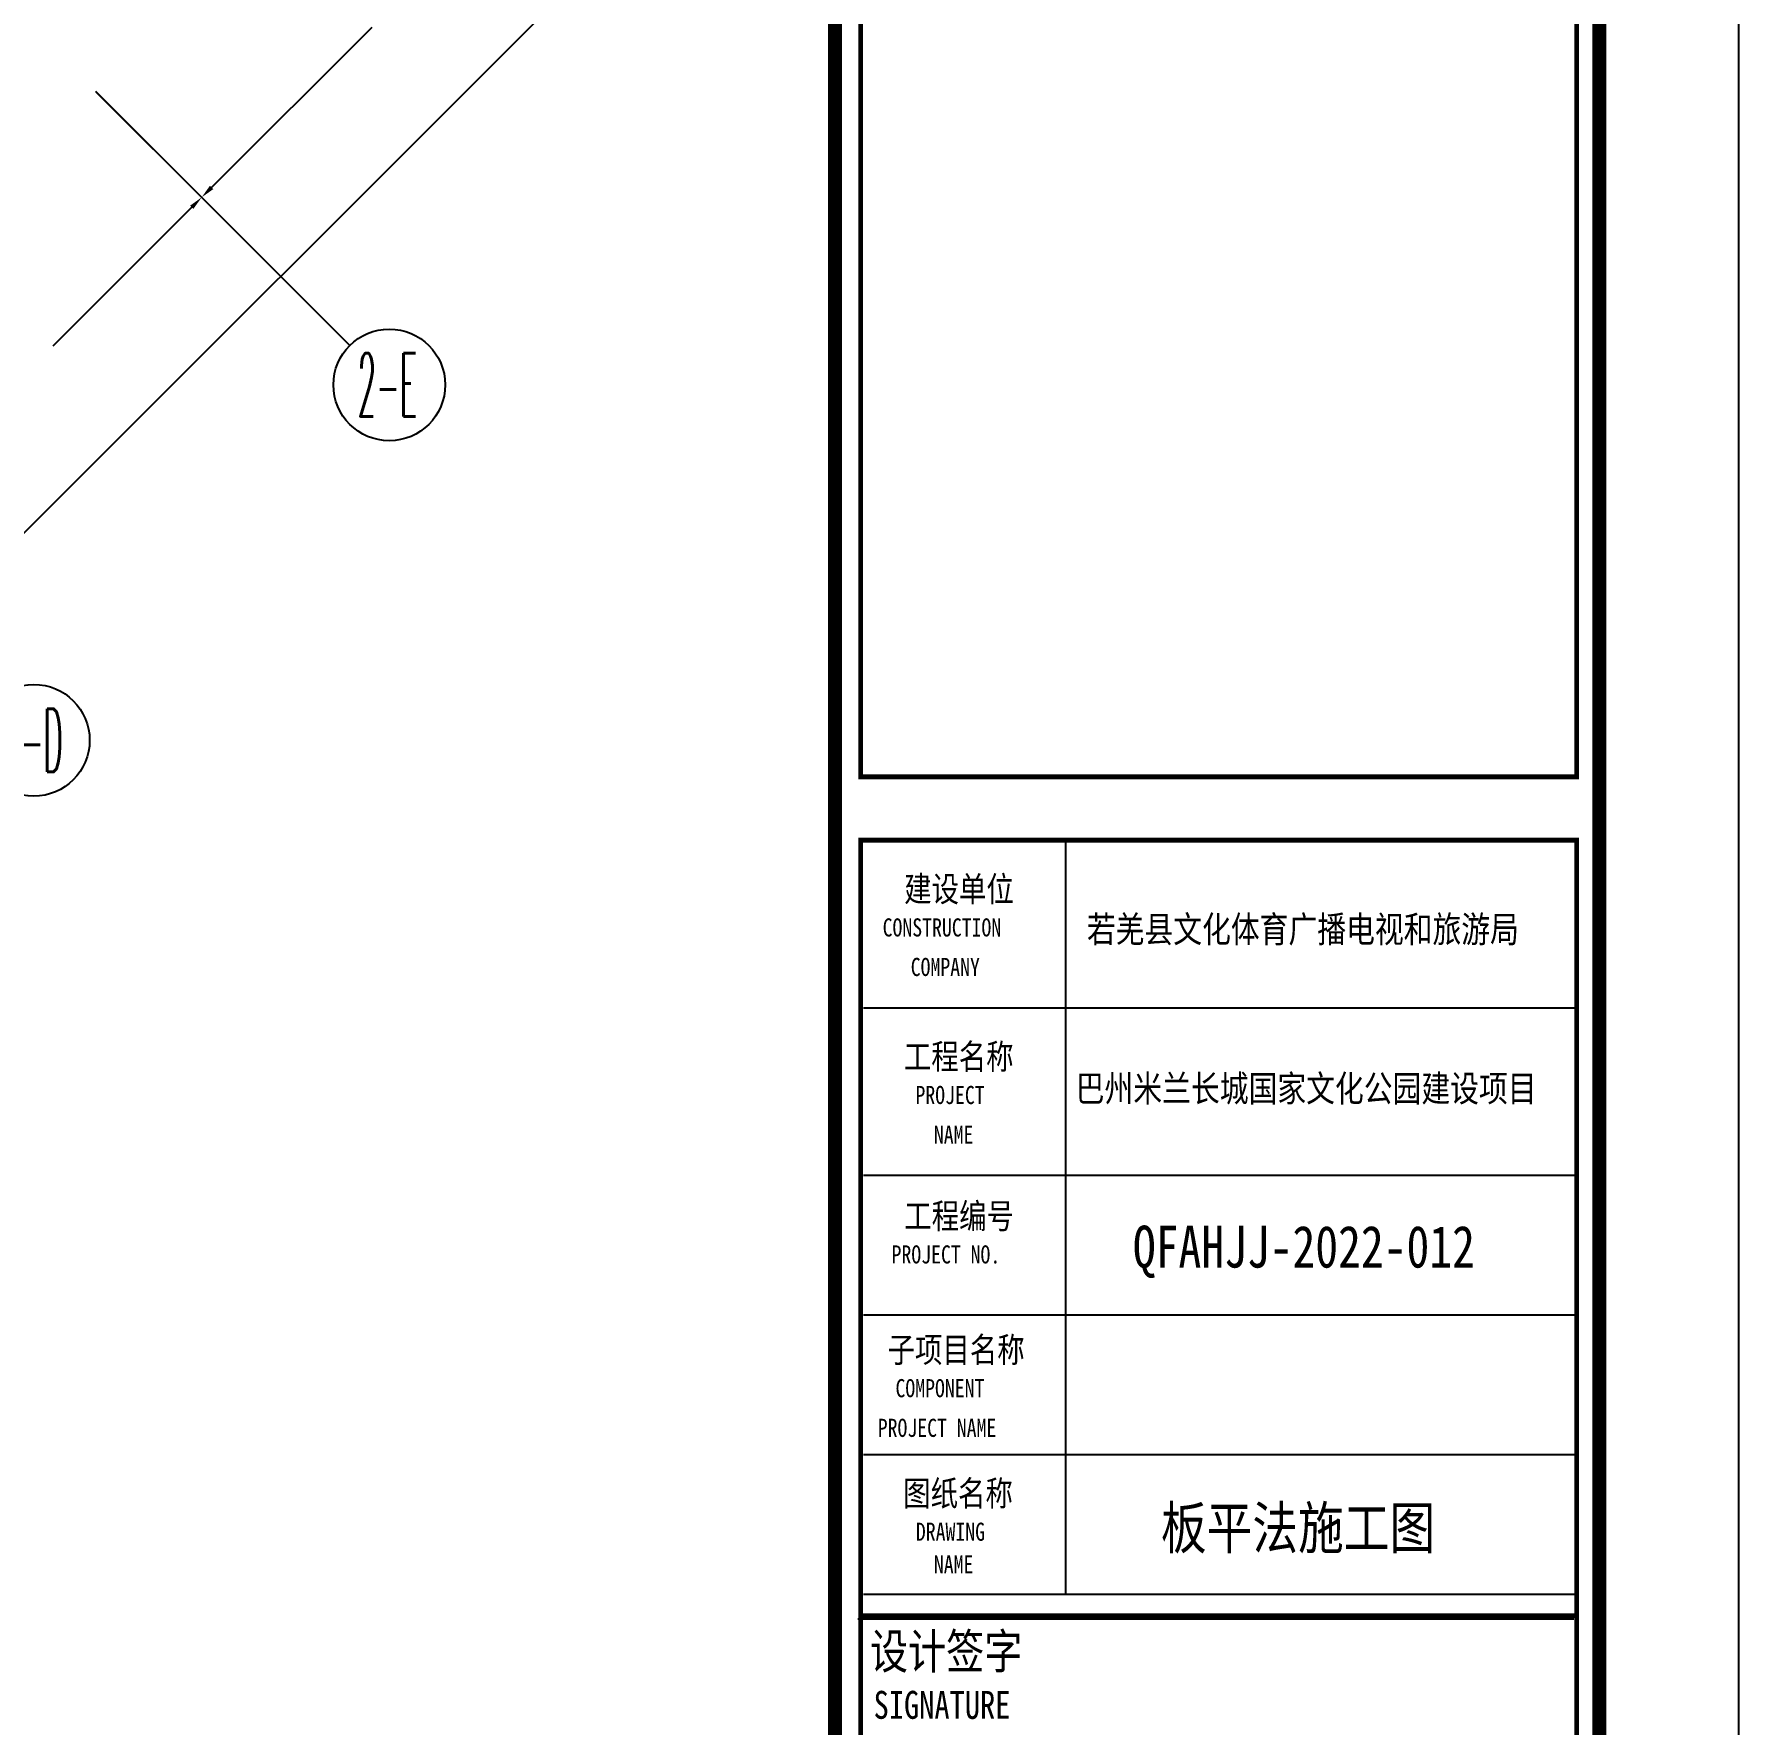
# Model space of a CAD drawing. Header units: inches. Extents: x 18712 to 314639, y 0 to 420500.
# Drawn here: x 125405 to 137612, y 12203 to 24313 of the extents above; entities that cross this region are included whole.
import ezdxf
from ezdxf.enums import TextEntityAlignment as Align

# ---------------------------------------------------------------- set-up
doc = ezdxf.new("R2010")
doc.units = ezdxf.units.IN
doc.header["$LTSCALE"] = 1000
doc.header["$MEASUREMENT"] = 0
doc.layers.get('0').update_dxf_attribs({"true_color": 0xffffff})
for name, color, linetype, true_color in [('AXIS_TEXT', 7, 'Continuous', 0xffffff), ('DIM', 3, 'Continuous', 0x00ff00), ('TK', 7, 'Continuous', 0xffffff), ('TK-TEXT', 4, 'Continuous', 0x00ffff), ('ZG-图名', 1, 'Continuous', 0xff0000), ('ZG-图框层', 4, 'Continuous', 0x00ffff)]:
    doc.layers.add(name, color=color, linetype=linetype, true_color=true_color)
doc.styles.add('-宋体', font='simsun.ttc', dxfattribs={"height": 0.2, "bigfont": 'gbcbig.shx'})
doc.styles.add('_TCH_AXIS', font='txt.shx', dxfattribs={"height": 0.2, "bigfont": 'GBCBIG.shx'})
doc.dimstyles.new('TSSD_100_100$0', dxfattribs={"dimtxt": 300, "dimasz": 100, "dimexe": 100, "dimexo": 250, "dimgap": 100, "dimtad": 1, "dimdec": 0, "dimzin": 0, "dimdsep": 46, "dimtxsty": 'Standard', "dimcen": 0, "dimclrd": 256, "dimclre": 256, "dimclrt": 7, "dimadec": 0, "dimazin": 0, "dimtfac": 1, "dimtdec": 4, "dimtix": 1, "dimtmove": 2, "dimatfit": 3, "dimfxl": 1, "dimtolj": 1, "dimtzin": 0, "dimarcsym": 0})

# ---------------------------------------------------------------- blocks, each defined once
blk = doc.blocks.new('*D1056')
at = {"layer": 'Defpoints', "color": 0, "transparency": 16777216}
for p in [(125671, 24078), (126605, 23144), (123126, 21532)]:
    blk.add_point(p, dxfattribs=at)
at = {"layer": 'DIM', "lineweight": -2, "transparency": 16777216}
for p, q in [((125848, 23901), (126676, 23074)), ((126534, 23074), (125540, 22079)), ((123303, 21356), (124130, 20528)), ((124130, 20669), (124692, 21231))]:
    blk.add_line(p, q, dxfattribs=at)
at = {"layer": 'DIM', "transparency": 16777216}
for points in [[(126546, 23062), (126523, 23085), (126605, 23144)], [(124118, 20681), (124142, 20658), (124059, 20599)]]:
    blk.add_solid(points, dxfattribs=at)
at = {"layer": 'DIM', "color": 7, "true_color": 0xffffff, "transparency": 16777216, "insert": (124982, 21790), "char_height": 300, "attachment_point": 5, "rotation": 45}
blk.add_mtext('\\A1;3600', dxfattribs=at)
blk = doc.blocks.new('*D1057')
at = {"layer": 'Defpoints', "color": 0, "transparency": 16777216}
for p in [(129278, 27684), (130211, 26751), (125671, 24078)]:
    blk.add_point(p, dxfattribs=at)
at = {"layer": 'DIM', "lineweight": -2, "transparency": 16777216}
for p, q in [((129454, 27508), (130282, 26680)), ((130141, 26680), (128602, 25142)), ((126676, 23215), (127825, 24364)), ((125848, 23901), (126676, 23074))]:
    blk.add_line(p, q, dxfattribs=at)
at = {"layer": 'DIM', "transparency": 16777216}
for points in [[(130152, 26668), (130129, 26692), (130211, 26751)], [(126664, 23227), (126688, 23203), (126605, 23144)]]:
    blk.add_solid(points, dxfattribs=at)
at = {"layer": 'DIM', "color": 7, "true_color": 0xffffff, "transparency": 16777216, "insert": (128079, 24887), "char_height": 300, "attachment_point": 5, "rotation": 45}
blk.add_mtext('\\A1;5100', dxfattribs=at)
blk = doc.blocks.new('*D1058')
at = {"layer": 'Defpoints', "color": 0, "transparency": 16777216}
for p in [(129278, 27684), (130777, 26185), (114640, 13047)]:
    blk.add_point(p, dxfattribs=at)
at = {"layer": 'DIM', "lineweight": -2, "transparency": 16777216}
for p, q in [((129454, 27508), (130848, 26114)), ((130706, 26114), (123701, 19109)), ((116211, 11619), (122675, 18083)), ((114817, 12870), (116211, 11477))]:
    blk.add_line(p, q, dxfattribs=at)
at = {"layer": 'DIM', "transparency": 16777216}
for points in [[(130718, 26102), (130694, 26126), (130777, 26185)], [(116199, 11630), (116222, 11607), (116140, 11548)]]:
    blk.add_solid(points, dxfattribs=at)
at = {"layer": 'DIM', "color": 7, "true_color": 0xffffff, "transparency": 16777216, "insert": (123054, 18730), "char_height": 300, "attachment_point": 5, "rotation": 45}
blk.add_mtext('\\A1;20700', dxfattribs=at)
blk = doc.blocks.new('_AXISO')
at = {"lineweight": -3}
blk.add_circle((0, 0), 0.5, dxfattribs=at)
blk = doc.blocks.new('DAnoyomous23375')
at = {"layer": 'TK', "style": '-宋体', "width": 0.8}
for s, height, p in [('建设单位', 180, (131635, 18100)), ('CONSTRUCTION', 130.03, (131481, 17850)), ('COMPANY', 130, (131682, 17567))]:
    blk.add_text(s, height=height, dxfattribs=at).set_placement(p)
blk = doc.blocks.new('DAnoyomous23379')
at = {"layer": 'TK', "style": '-宋体', "width": 0.8}
for s, height, p in [('工程名称', 180, (131633, 16900)), ('PROJECT', 130, (131716, 16650)), ('NAME', 130, (131848, 16366))]:
    blk.add_text(s, height=height, dxfattribs=at).set_placement(p)
blk = doc.blocks.new('DAnoyomous23382')
at = {"layer": 'TK', "style": '-宋体', "width": 0.8}
for s, height, p in [('工程编号', 180, (131636, 15758)), ('PROJECT NO.', 130, (131545, 15508))]:
    blk.add_text(s, height=height, dxfattribs=at).set_placement(p)
blk = doc.blocks.new('DAnoyomous23386')
at = {"layer": 'TK', "style": '-宋体', "width": 0.8}
for s, height, p in [('子项目名称', 180, (131516, 14800)), ('COMPONENT', 130, (131573, 14550)), ('PROJECT NAME', 130, (131446, 14266))]:
    blk.add_text(s, height=height, dxfattribs=at).set_placement(p)
blk = doc.blocks.new('DAnoyomous23390')
at = {"layer": 'TK', "style": '-宋体', "width": 0.8}
for s, height, p in [('图纸名称', 180, (131628, 13772)), ('DRAWING', 130, (131719, 13522)), ('NAME', 130, (131848, 13288))]:
    blk.add_text(s, height=height, dxfattribs=at).set_placement(p)

msp = doc.modelspace()

# ---------------------------------------------------------------- linework, layer by layer
at = {"layer": 'DIM', "lineweight": -3}
msp.add_line((125844.9, 23904.5), (127665.7, 22083.7), dxfattribs=at)
at = {"layer": 'TK', "lineweight": -3}
for p, q in [((131343.9, 18539.8), (136450.9, 18539.8)), ((132789.3, 18539.8), (132789.3, 13139.8)), ((131343.9, 17339.8), (136450.9, 17339.8)), ((132543.9, 17339.8), (136450.9, 17339.8)), ((131343.9, 16139.8), (136450.9, 16139.8)), ((131343.9, 15139.8), (136450.9, 15139.8)), ((131343.9, 15139.8), (136450.9, 15139.8)), ((131343.9, 14139.8), (136450.9, 14139.8)), ((131343.9, 14139.8), (136450.9, 14139.8)), ((131343.9, 13139.8), (136450.9, 13139.8)), ((136430.9, 12962.8), (131323.9, 12962.8))]:
    msp.add_line(p, q, dxfattribs=at)
at = {"layer": 'TK', "color": 0, "lineweight": -3}
for p, q in [((131303.9, 12962.8), (136430.9, 12962.8)), ((131323.9, 12985.5), (136450.9, 12985.5))]:
    msp.add_line(p, q, dxfattribs=at)
at = {"layer": 'TK', "lineweight": -3}
msp.add_lwpolyline([(18712.2, 84100), (18712.2, 0), (137612.2, 0), (137612.2, 84100)], close=True, dxfattribs=at)
for points, const_width in [([(21212.2, 83100), (21212.2, 1000), (136612.2, 1000), (136612.2, 83100)], 100), ([(131323.9, 75683.8), (136450.9, 75683.8), (136450.9, 18993.9), (131323.9, 18993.9)], 34.7), ([(131323.9, 18539.8), (136450.9, 18539.8), (136450.9, 1325.3), (131323.9, 1325.3)], 34.7)]:
    msp.add_lwpolyline(points, close=True, dxfattribs=dict(at, const_width=const_width))
for points, const_width in [([(131140.8, 1045.7), (131140.8, 83100)], 100), ([(131323.9, 12985.5), (136450.9, 12985.5)], 34.7)]:
    msp.add_lwpolyline(points, dxfattribs=dict(at, const_width=const_width))
msp.add_lwpolyline([(131140.8, 1045.7), (136612.2, 1045.7), (136612.2, 83100)], dxfattribs=at)
at = {"layer": 'ZG-图框层', "lineweight": -3}
msp.add_lwpolyline([(18712.2, 0), (137612.2, 0), (137612.2, 84100), (18712.2, 84100)], close=True, dxfattribs=at)
at = {"layer": 'ZG-图框层', "lineweight": -3, "const_width": 100}
msp.add_lwpolyline([(21212.2, 1000), (136612.2, 1000), (136612.2, 83100), (21212.2, 83100)], close=True, dxfattribs=at)

# ---------------------------------------------------------------- block references
at = {"layer": 'DIM'}
ref = msp.add_blockref('_AXISO', (127948.6, 21800.8), dxfattribs=dict(at, xscale=800, yscale=800))
ref.add_attrib('A', '2-E', (127722.3, 21574.6), dxfattribs={"layer": 'AXIS_TEXT', "height": 452.55, "style": '_TCH_AXIS', "width": 0.33871})
ref = msp.add_blockref('_AXISO', (125403, 19255.3), dxfattribs=dict(at, xscale=800, yscale=800))
ref.add_attrib('A', '2-D', (125176.7, 19029), dxfattribs={"layer": 'AXIS_TEXT', "height": 452.55, "style": '_TCH_AXIS', "width": 0.333333})
at = {"layer": 'TK'}
for name in ['DAnoyomous23375', 'DAnoyomous23379', 'DAnoyomous23382', 'DAnoyomous23386', 'DAnoyomous23390']:
    msp.add_blockref(name, (0, 0), dxfattribs=at)

# ---------------------------------------------------------------- texts
at = {"layer": 'TK', "style": '-宋体', "width": 0.8}
for s, height, p in [('设计签字', 250, (131389.9, 12605.6)), ('SIGNATURE', 200, (131416.4, 12246.8))]:
    msp.add_text(s, height=height, dxfattribs=at).set_placement(p)
at = {"layer": 'TK-TEXT', "style": '-宋体', "width": 0.8}
for tag, p, s in [('若羌县文化体育广播电视和旅游局', (132943.5, 17807.6), '若羌县文化体育广播电视和旅游局'), ('巴州米兰长城国家文化公园建设项目', (132863.6, 16667.2), '巴州米兰长城国家文化公园建设项目')]:
    msp.add_attdef(tag, p, s, height=189, dxfattribs=at)
msp.add_attdef('QFAHJJ-2022-012', text='QFAHJJ-2022-012', height=300, dxfattribs=at).set_placement((134497.4, 15478.7), align=Align.CENTER)
at = {"layer": 'ZG-图名', "style": '-宋体', "width": 0.8}
msp.add_attdef('板平法施工图', (133473.4, 13464.9), '板平法施工图', height=300, dxfattribs=at)

# ---------------------------------------------------------------- dimensions: what is measured, and where the dimension line sits
at = {"layer": 'DIM'}
for base, p1, p2, text, picture, middle in [((130777, 26184.9), (114640.5, 13047.2), (129277.6, 27684.3), '20700', '*D1058', (123053.6, 18730.2)), ((130211.3, 26750.6), (125671.3, 24078.1), (129277.6, 27684.3), '5100', '*D1057', (128079.1, 24887.1)), ((126605.1, 23144.3), (123125.8, 21532.5), (125671.3, 24078.1), '3600', '*D1056', (124981.5, 21789.5))]:
    dim = msp.add_linear_dim(base=base, p1=p1, p2=p2, angle=45, text=text, dimstyle='TSSD_100_100$0', override={"dimscale": 1, "dimlfac": 1}, dxfattribs=at)
    dim.commit()
    dim.dimension.update_dxf_attribs({"geometry": picture, "text_midpoint": middle, "dimtype": 161})

doc.saveas('drawing.dxf')
